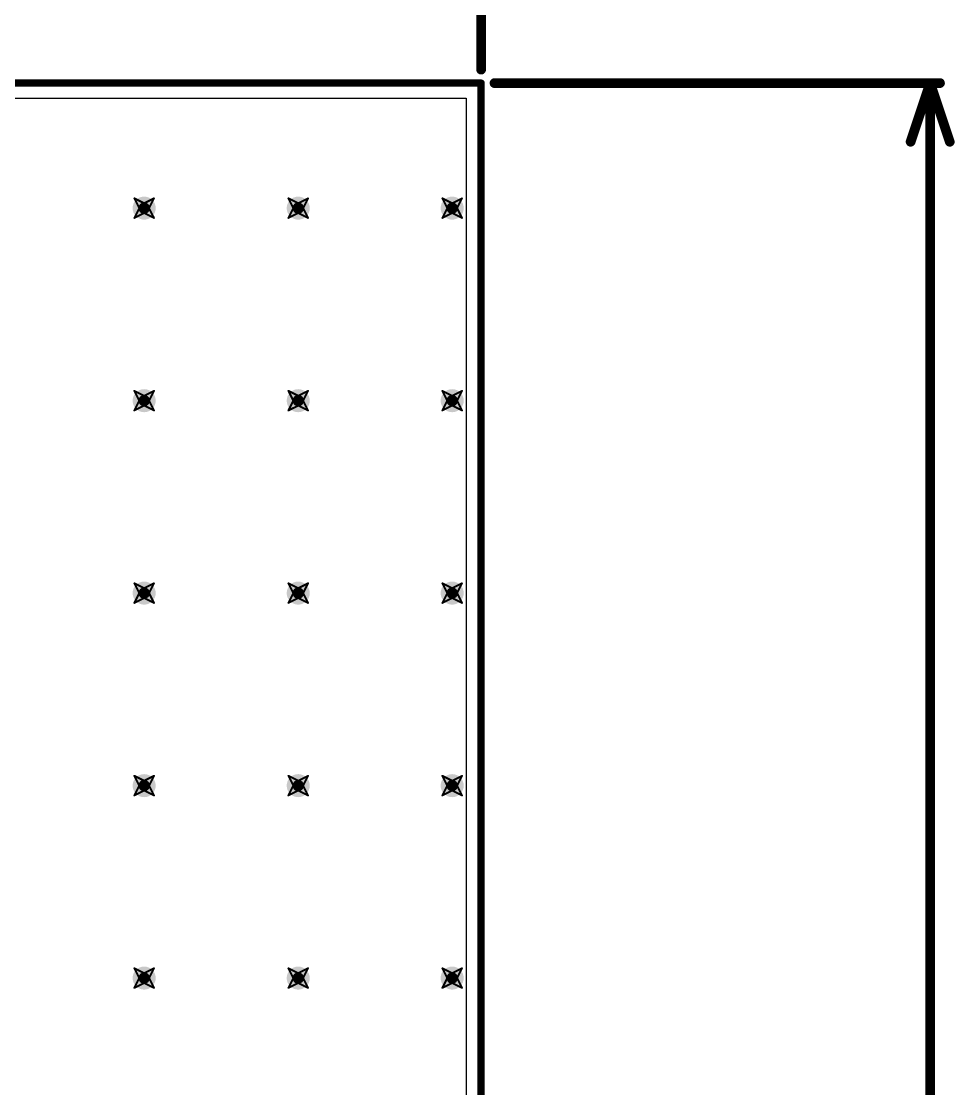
# Model space of a CAD drawing. Header units: inches. Extents: x -0.03 to 9.71, y 0.01 to 4.44.
# Drawn here: x 3.851 to 4.805, y 1.521 to 2.612 of the extents above; entities that cross this region are included whole.
import ezdxf

# ---------------------------------------------------------------- set-up
doc = ezdxf.new("R2010")
doc.units = ezdxf.units.IN
doc.header["$MEASUREMENT"] = 0
for name, color, linetype in [('Board Outline', 216, 'Continuous'), ('Bottom Layer', 5, 'Continuous'), ('Dimension', 6, 'Continuous'), ('Drill Drawing', 1, 'Continuous'), ('Layer 1', 16, 'Continuous'), ('Layer 2', 76, 'Continuous'), ('Top Layer', 1, 'Continuous'), ('Via Holes', 16, 'Continuous')]:
    doc.layers.add(name, color=color, linetype=linetype)

msp = doc.modelspace()

# ---------------------------------------------------------------- hatches: boundary and pattern name
at = {"layer": 'Bottom Layer'}
h = msp.add_hatch(color=5, dxfattribs=at)
edge = h.paths.add_edge_path()
edge.add_arc((3.9764, 2.4213), 0.0118, 0, 360)
h = msp.add_hatch(color=5, dxfattribs=at)
edge = h.paths.add_edge_path()
edge.add_arc((4.1339, 2.4213), 0.0118, 0, 360)
h = msp.add_hatch(color=5, dxfattribs=at)
edge = h.paths.add_edge_path()
edge.add_arc((4.2913, 2.4213), 0.0118, 0, 360)
h = msp.add_hatch(color=5, dxfattribs=at)
edge = h.paths.add_edge_path()
edge.add_arc((3.9764, 2.2244), 0.0118, 0, 360)
h = msp.add_hatch(color=5, dxfattribs=at)
edge = h.paths.add_edge_path()
edge.add_arc((4.1339, 2.2244), 0.0118, 0, 360)
h = msp.add_hatch(color=5, dxfattribs=at)
edge = h.paths.add_edge_path()
edge.add_arc((4.2913, 2.2244), 0.0118, 0, 360)
h = msp.add_hatch(color=5, dxfattribs=at)
edge = h.paths.add_edge_path()
edge.add_arc((3.9764, 2.0276), 0.0118, 0, 360)
h = msp.add_hatch(color=5, dxfattribs=at)
edge = h.paths.add_edge_path()
edge.add_arc((4.1339, 2.0276), 0.0118, 0, 360)
h = msp.add_hatch(color=5, dxfattribs=at)
edge = h.paths.add_edge_path()
edge.add_arc((4.2913, 2.0276), 0.0118, 0, 360)
h = msp.add_hatch(color=5, dxfattribs=at)
edge = h.paths.add_edge_path()
edge.add_arc((3.9764, 1.8307), 0.0118, 0, 360)
h = msp.add_hatch(color=5, dxfattribs=at)
edge = h.paths.add_edge_path()
edge.add_arc((4.1339, 1.8307), 0.0118, 0, 360)
h = msp.add_hatch(color=5, dxfattribs=at)
edge = h.paths.add_edge_path()
edge.add_arc((4.2913, 1.8307), 0.0118, 0, 360)
h = msp.add_hatch(color=5, dxfattribs=at)
edge = h.paths.add_edge_path()
edge.add_arc((3.9764, 1.6339), 0.0118, 0, 360)
h = msp.add_hatch(color=5, dxfattribs=at)
edge = h.paths.add_edge_path()
edge.add_arc((4.1339, 1.6339), 0.0118, 0, 360)
h = msp.add_hatch(color=5, dxfattribs=at)
edge = h.paths.add_edge_path()
edge.add_arc((4.2913, 1.6339), 0.0118, 0, 360)
at = {"layer": 'Layer 1'}
h = msp.add_hatch(color=16, dxfattribs=at)
edge = h.paths.add_edge_path()
edge.add_arc((3.9764, 2.4213), 0.0118, 0, 360)
h = msp.add_hatch(color=16, dxfattribs=at)
edge = h.paths.add_edge_path()
edge.add_arc((4.1339, 2.4213), 0.0118, 0, 360)
h = msp.add_hatch(color=16, dxfattribs=at)
edge = h.paths.add_edge_path()
edge.add_arc((4.2913, 2.4213), 0.0118, 0, 360)
h = msp.add_hatch(color=16, dxfattribs=at)
edge = h.paths.add_edge_path()
edge.add_arc((3.9764, 2.2244), 0.0118, 0, 360)
h = msp.add_hatch(color=16, dxfattribs=at)
edge = h.paths.add_edge_path()
edge.add_arc((4.1339, 2.2244), 0.0118, 0, 360)
h = msp.add_hatch(color=16, dxfattribs=at)
edge = h.paths.add_edge_path()
edge.add_arc((4.2913, 2.2244), 0.0118, 0, 360)
h = msp.add_hatch(color=16, dxfattribs=at)
edge = h.paths.add_edge_path()
edge.add_arc((3.9764, 2.0276), 0.0118, 0, 360)
h = msp.add_hatch(color=16, dxfattribs=at)
edge = h.paths.add_edge_path()
edge.add_arc((4.1339, 2.0276), 0.0118, 0, 360)
h = msp.add_hatch(color=16, dxfattribs=at)
edge = h.paths.add_edge_path()
edge.add_arc((4.2913, 2.0276), 0.0118, 0, 360)
h = msp.add_hatch(color=16, dxfattribs=at)
edge = h.paths.add_edge_path()
edge.add_arc((3.9764, 1.8307), 0.0118, 0, 360)
h = msp.add_hatch(color=16, dxfattribs=at)
edge = h.paths.add_edge_path()
edge.add_arc((4.1339, 1.8307), 0.0118, 0, 360)
h = msp.add_hatch(color=16, dxfattribs=at)
edge = h.paths.add_edge_path()
edge.add_arc((4.2913, 1.8307), 0.0118, 0, 360)
h = msp.add_hatch(color=16, dxfattribs=at)
edge = h.paths.add_edge_path()
edge.add_arc((3.9764, 1.6339), 0.0118, 0, 360)
h = msp.add_hatch(color=16, dxfattribs=at)
edge = h.paths.add_edge_path()
edge.add_arc((4.1339, 1.6339), 0.0118, 0, 360)
h = msp.add_hatch(color=16, dxfattribs=at)
edge = h.paths.add_edge_path()
edge.add_arc((4.2913, 1.6339), 0.0118, 0, 360)
at = {"layer": 'Layer 2'}
h = msp.add_hatch(color=76, dxfattribs=at)
edge = h.paths.add_edge_path()
edge.add_arc((3.9764, 2.4213), 0.0118, 0, 360)
h = msp.add_hatch(color=76, dxfattribs=at)
edge = h.paths.add_edge_path()
edge.add_arc((4.1339, 2.4213), 0.0118, 0, 360)
h = msp.add_hatch(color=76, dxfattribs=at)
edge = h.paths.add_edge_path()
edge.add_arc((4.2913, 2.4213), 0.0118, 0, 360)
h = msp.add_hatch(color=76, dxfattribs=at)
edge = h.paths.add_edge_path()
edge.add_arc((3.9764, 2.2244), 0.0118, 0, 360)
h = msp.add_hatch(color=76, dxfattribs=at)
edge = h.paths.add_edge_path()
edge.add_arc((4.1339, 2.2244), 0.0118, 0, 360)
h = msp.add_hatch(color=76, dxfattribs=at)
edge = h.paths.add_edge_path()
edge.add_arc((4.2913, 2.2244), 0.0118, 0, 360)
h = msp.add_hatch(color=76, dxfattribs=at)
edge = h.paths.add_edge_path()
edge.add_arc((3.9764, 2.0276), 0.0118, 0, 360)
h = msp.add_hatch(color=76, dxfattribs=at)
edge = h.paths.add_edge_path()
edge.add_arc((4.1339, 2.0276), 0.0118, 0, 360)
h = msp.add_hatch(color=76, dxfattribs=at)
edge = h.paths.add_edge_path()
edge.add_arc((4.2913, 2.0276), 0.0118, 0, 360)
h = msp.add_hatch(color=76, dxfattribs=at)
edge = h.paths.add_edge_path()
edge.add_arc((3.9764, 1.8307), 0.0118, 0, 360)
h = msp.add_hatch(color=76, dxfattribs=at)
edge = h.paths.add_edge_path()
edge.add_arc((4.1339, 1.8307), 0.0118, 0, 360)
h = msp.add_hatch(color=76, dxfattribs=at)
edge = h.paths.add_edge_path()
edge.add_arc((4.2913, 1.8307), 0.0118, 0, 360)
h = msp.add_hatch(color=76, dxfattribs=at)
edge = h.paths.add_edge_path()
edge.add_arc((3.9764, 1.6339), 0.0118, 0, 360)
h = msp.add_hatch(color=76, dxfattribs=at)
edge = h.paths.add_edge_path()
edge.add_arc((4.1339, 1.6339), 0.0118, 0, 360)
h = msp.add_hatch(color=76, dxfattribs=at)
edge = h.paths.add_edge_path()
edge.add_arc((4.2913, 1.6339), 0.0118, 0, 360)
at = {"layer": 'Top Layer'}
h = msp.add_hatch(color=1, dxfattribs=at)
edge = h.paths.add_edge_path()
edge.add_arc((3.9764, 2.4213), 0.0118, 0, 360)
h = msp.add_hatch(color=1, dxfattribs=at)
edge = h.paths.add_edge_path()
edge.add_arc((4.1339, 2.4213), 0.0118, 0, 360)
h = msp.add_hatch(color=1, dxfattribs=at)
edge = h.paths.add_edge_path()
edge.add_arc((4.2913, 2.4213), 0.0118, 0, 360)
h = msp.add_hatch(color=1, dxfattribs=at)
edge = h.paths.add_edge_path()
edge.add_arc((3.9764, 2.2244), 0.0118, 0, 360)
h = msp.add_hatch(color=1, dxfattribs=at)
edge = h.paths.add_edge_path()
edge.add_arc((4.1339, 2.2244), 0.0118, 0, 360)
h = msp.add_hatch(color=1, dxfattribs=at)
edge = h.paths.add_edge_path()
edge.add_arc((4.2913, 2.2244), 0.0118, 0, 360)
h = msp.add_hatch(color=1, dxfattribs=at)
edge = h.paths.add_edge_path()
edge.add_arc((3.9764, 2.0276), 0.0118, 0, 360)
h = msp.add_hatch(color=1, dxfattribs=at)
edge = h.paths.add_edge_path()
edge.add_arc((4.1339, 2.0276), 0.0118, 0, 360)
h = msp.add_hatch(color=1, dxfattribs=at)
edge = h.paths.add_edge_path()
edge.add_arc((4.2913, 2.0276), 0.0118, 0, 360)
h = msp.add_hatch(color=1, dxfattribs=at)
edge = h.paths.add_edge_path()
edge.add_arc((3.9764, 1.8307), 0.0118, 0, 360)
h = msp.add_hatch(color=1, dxfattribs=at)
edge = h.paths.add_edge_path()
edge.add_arc((4.1339, 1.8307), 0.0118, 0, 360)
h = msp.add_hatch(color=1, dxfattribs=at)
edge = h.paths.add_edge_path()
edge.add_arc((4.2913, 1.8307), 0.0118, 0, 360)
h = msp.add_hatch(color=1, dxfattribs=at)
edge = h.paths.add_edge_path()
edge.add_arc((3.9764, 1.6339), 0.0118, 0, 360)
h = msp.add_hatch(color=1, dxfattribs=at)
edge = h.paths.add_edge_path()
edge.add_arc((4.1339, 1.6339), 0.0118, 0, 360)
h = msp.add_hatch(color=1, dxfattribs=at)
edge = h.paths.add_edge_path()
edge.add_arc((4.2913, 1.6339), 0.0118, 0, 360)
at = {"layer": 'Via Holes'}
h = msp.add_hatch(color=7, dxfattribs=at)
edge = h.paths.add_edge_path()
edge.add_arc((3.9764, 2.4213), 0.00591, 0, 360)
h = msp.add_hatch(color=7, dxfattribs=at)
edge = h.paths.add_edge_path()
edge.add_arc((4.1339, 2.4213), 0.00591, 0, 360)
h = msp.add_hatch(color=7, dxfattribs=at)
edge = h.paths.add_edge_path()
edge.add_arc((4.2913, 2.4213), 0.00591, 0, 360)
h = msp.add_hatch(color=7, dxfattribs=at)
edge = h.paths.add_edge_path()
edge.add_arc((3.9764, 2.2244), 0.00591, 0, 360)
h = msp.add_hatch(color=7, dxfattribs=at)
edge = h.paths.add_edge_path()
edge.add_arc((4.1339, 2.2244), 0.00591, 0, 360)
h = msp.add_hatch(color=7, dxfattribs=at)
edge = h.paths.add_edge_path()
edge.add_arc((4.2913, 2.2244), 0.00591, 0, 360)
h = msp.add_hatch(color=7, dxfattribs=at)
edge = h.paths.add_edge_path()
edge.add_arc((3.9764, 2.0276), 0.00591, 0, 360)
h = msp.add_hatch(color=7, dxfattribs=at)
edge = h.paths.add_edge_path()
edge.add_arc((4.1339, 2.0276), 0.00591, 0, 360)
h = msp.add_hatch(color=7, dxfattribs=at)
edge = h.paths.add_edge_path()
edge.add_arc((4.2913, 2.0276), 0.00591, 0, 360)
h = msp.add_hatch(color=7, dxfattribs=at)
edge = h.paths.add_edge_path()
edge.add_arc((3.9764, 1.8307), 0.00591, 0, 360)
h = msp.add_hatch(color=7, dxfattribs=at)
edge = h.paths.add_edge_path()
edge.add_arc((4.1339, 1.8307), 0.00591, 0, 360)
h = msp.add_hatch(color=7, dxfattribs=at)
edge = h.paths.add_edge_path()
edge.add_arc((4.2913, 1.8307), 0.00591, 0, 360)
h = msp.add_hatch(color=7, dxfattribs=at)
edge = h.paths.add_edge_path()
edge.add_arc((3.9764, 1.6339), 0.00591, 0, 360)
h = msp.add_hatch(color=7, dxfattribs=at)
edge = h.paths.add_edge_path()
edge.add_arc((4.1339, 1.6339), 0.00591, 0, 360)
h = msp.add_hatch(color=7, dxfattribs=at)
edge = h.paths.add_edge_path()
edge.add_arc((4.2913, 1.6339), 0.00591, 0, 360)

# ---------------------------------------------------------------- linework, layer by layer
at = {"layer": 'Board Outline'}
for points in [[(0.0098, 2.5492, 0.0075, 0.0075, 0), (4.3209, 2.5492, 0.0075, 0.0075, 0)], [(4.3209, 0.0098, 0.0075, 0.0075, 0), (4.3209, 2.5492, 0.0075, 0.0075, 0)]]:
    msp.add_lwpolyline(points, format="xyseb", dxfattribs=at)
msp.add_lwpolyline([(4.319, 2.5492, 0.00375, 0.00375, 1), (4.3227, 2.5492, 0.00375, 0.00375, 1)], format="xyseb", close=True, dxfattribs=at)
msp.add_lwpolyline([(4.319, 2.5492, 0.00375, 0.00375, 1), (4.3227, 2.5492, 0.00375, 0.00375, 1)], format="xyseb", close=True, dxfattribs=at)
at = {"layer": 'Bottom Layer'}
for p, q in [((2.7475, 2.5339), (4.3056, 2.5339)), ((4.3056, 2.5339), (4.3056, 1.0236))]:
    msp.add_line(p, q, dxfattribs=at)
at = {"layer": 'Dimension'}
for points in [[(4.3209, 2.563, 0.01, 0.01, 0), (4.3209, 3.16, 0.01, 0.01, 0)], [(4.3346, 2.5492, 0.01, 0.01, 0), (4.79, 2.5492, 0.01, 0.01, 0)], [(4.76, 2.4892, 0.01, 0.01, 0), (4.78, 2.5492, 0.01, 0.01, 0)], [(4.78, 2.5492, 0.01, 0.01, 0), (4.8, 2.4892, 0.01, 0.01, 0)], [(4.78, 1.4447, 0.01, 0.01, 0), (4.78, 2.5492, 0.01, 0.01, 0)]]:
    msp.add_lwpolyline(points, format="xyseb", dxfattribs=at)
for points in [[(4.3184, 2.563, 0.005, 0.005, 1), (4.3234, 2.563, 0.005, 0.005, 1)], [(4.3321, 2.5492, 0.005, 0.005, 1), (4.3371, 2.5492, 0.005, 0.005, 1)], [(4.7775, 2.5492, 0.005, 0.005, 1), (4.7825, 2.5492, 0.005, 0.005, 1)], [(4.7775, 2.5492, 0.005, 0.005, 1), (4.7825, 2.5492, 0.005, 0.005, 1)], [(4.7775, 2.5492, 0.005, 0.005, 1), (4.7825, 2.5492, 0.005, 0.005, 1)], [(4.7875, 2.5492, 0.005, 0.005, 1), (4.7925, 2.5492, 0.005, 0.005, 1)], [(4.7575, 2.4892, 0.005, 0.005, 1), (4.7625, 2.4892, 0.005, 0.005, 1)], [(4.7975, 2.4892, 0.005, 0.005, 1), (4.8025, 2.4892, 0.005, 0.005, 1)]]:
    msp.add_lwpolyline(points, format="xyseb", close=True, dxfattribs=at)
at = {"layer": 'Drill Drawing'}
for points in [[(3.9664, 2.4313, 0.002, 0.002, 0), (3.9764, 2.4263, 0.002, 0.002, 0)], [(3.9664, 2.4313, 0.002, 0.002, 0), (3.9714, 2.4213, 0.002, 0.002, 0)], [(3.9764, 2.4263, 0.002, 0.002, 0), (3.9864, 2.4313, 0.002, 0.002, 0)], [(3.9814, 2.4213, 0.002, 0.002, 0), (3.9864, 2.4313, 0.002, 0.002, 0)], [(4.1239, 2.4313, 0.002, 0.002, 0), (4.1339, 2.4263, 0.002, 0.002, 0)], [(4.1239, 2.4313, 0.002, 0.002, 0), (4.1289, 2.4213, 0.002, 0.002, 0)], [(4.1339, 2.4263, 0.002, 0.002, 0), (4.1439, 2.4313, 0.002, 0.002, 0)], [(4.1389, 2.4213, 0.002, 0.002, 0), (4.1439, 2.4313, 0.002, 0.002, 0)], [(4.2813, 2.4313, 0.002, 0.002, 0), (4.2913, 2.4263, 0.002, 0.002, 0)], [(4.2813, 2.4313, 0.002, 0.002, 0), (4.2863, 2.4213, 0.002, 0.002, 0)], [(4.2913, 2.4263, 0.002, 0.002, 0), (4.3013, 2.4313, 0.002, 0.002, 0)], [(4.2963, 2.4213, 0.002, 0.002, 0), (4.3013, 2.4313, 0.002, 0.002, 0)], [(3.9664, 2.4113, 0.002, 0.002, 0), (3.9714, 2.4213, 0.002, 0.002, 0)], [(3.9664, 2.4113, 0.002, 0.002, 0), (3.9764, 2.4163, 0.002, 0.002, 0)], [(3.9764, 2.4163, 0.002, 0.002, 0), (3.9864, 2.4113, 0.002, 0.002, 0)], [(3.9814, 2.4213, 0.002, 0.002, 0), (3.9864, 2.4113, 0.002, 0.002, 0)], [(4.1239, 2.4113, 0.002, 0.002, 0), (4.1289, 2.4213, 0.002, 0.002, 0)], [(4.1239, 2.4113, 0.002, 0.002, 0), (4.1339, 2.4163, 0.002, 0.002, 0)], [(4.1339, 2.4163, 0.002, 0.002, 0), (4.1439, 2.4113, 0.002, 0.002, 0)], [(4.1389, 2.4213, 0.002, 0.002, 0), (4.1439, 2.4113, 0.002, 0.002, 0)], [(4.2813, 2.4113, 0.002, 0.002, 0), (4.2863, 2.4213, 0.002, 0.002, 0)], [(4.2813, 2.4113, 0.002, 0.002, 0), (4.2913, 2.4163, 0.002, 0.002, 0)], [(4.2913, 2.4163, 0.002, 0.002, 0), (4.3013, 2.4113, 0.002, 0.002, 0)], [(4.2963, 2.4213, 0.002, 0.002, 0), (4.3013, 2.4113, 0.002, 0.002, 0)], [(3.9664, 2.2344, 0.002, 0.002, 0), (3.9764, 2.2294, 0.002, 0.002, 0)], [(3.9664, 2.2344, 0.002, 0.002, 0), (3.9714, 2.2244, 0.002, 0.002, 0)], [(3.9764, 2.2294, 0.002, 0.002, 0), (3.9864, 2.2344, 0.002, 0.002, 0)], [(3.9814, 2.2244, 0.002, 0.002, 0), (3.9864, 2.2344, 0.002, 0.002, 0)], [(4.1239, 2.2344, 0.002, 0.002, 0), (4.1339, 2.2294, 0.002, 0.002, 0)], [(4.1239, 2.2344, 0.002, 0.002, 0), (4.1289, 2.2244, 0.002, 0.002, 0)], [(4.1339, 2.2294, 0.002, 0.002, 0), (4.1439, 2.2344, 0.002, 0.002, 0)], [(4.1389, 2.2244, 0.002, 0.002, 0), (4.1439, 2.2344, 0.002, 0.002, 0)], [(4.2813, 2.2344, 0.002, 0.002, 0), (4.2913, 2.2294, 0.002, 0.002, 0)], [(4.2813, 2.2344, 0.002, 0.002, 0), (4.2863, 2.2244, 0.002, 0.002, 0)], [(4.2913, 2.2294, 0.002, 0.002, 0), (4.3013, 2.2344, 0.002, 0.002, 0)], [(4.2963, 2.2244, 0.002, 0.002, 0), (4.3013, 2.2344, 0.002, 0.002, 0)], [(3.9664, 2.2144, 0.002, 0.002, 0), (3.9714, 2.2244, 0.002, 0.002, 0)], [(3.9664, 2.2144, 0.002, 0.002, 0), (3.9764, 2.2194, 0.002, 0.002, 0)], [(3.9764, 2.2194, 0.002, 0.002, 0), (3.9864, 2.2144, 0.002, 0.002, 0)], [(3.9814, 2.2244, 0.002, 0.002, 0), (3.9864, 2.2144, 0.002, 0.002, 0)], [(4.1239, 2.2144, 0.002, 0.002, 0), (4.1289, 2.2244, 0.002, 0.002, 0)], [(4.1239, 2.2144, 0.002, 0.002, 0), (4.1339, 2.2194, 0.002, 0.002, 0)], [(4.1339, 2.2194, 0.002, 0.002, 0), (4.1439, 2.2144, 0.002, 0.002, 0)], [(4.1389, 2.2244, 0.002, 0.002, 0), (4.1439, 2.2144, 0.002, 0.002, 0)], [(4.2813, 2.2144, 0.002, 0.002, 0), (4.2863, 2.2244, 0.002, 0.002, 0)], [(4.2813, 2.2144, 0.002, 0.002, 0), (4.2913, 2.2194, 0.002, 0.002, 0)], [(4.2913, 2.2194, 0.002, 0.002, 0), (4.3013, 2.2144, 0.002, 0.002, 0)], [(4.2963, 2.2244, 0.002, 0.002, 0), (4.3013, 2.2144, 0.002, 0.002, 0)], [(3.9664, 2.0376, 0.002, 0.002, 0), (3.9764, 2.0326, 0.002, 0.002, 0)], [(3.9664, 2.0376, 0.002, 0.002, 0), (3.9714, 2.0276, 0.002, 0.002, 0)], [(3.9764, 2.0326, 0.002, 0.002, 0), (3.9864, 2.0376, 0.002, 0.002, 0)], [(3.9814, 2.0276, 0.002, 0.002, 0), (3.9864, 2.0376, 0.002, 0.002, 0)], [(4.1239, 2.0376, 0.002, 0.002, 0), (4.1339, 2.0326, 0.002, 0.002, 0)], [(4.1239, 2.0376, 0.002, 0.002, 0), (4.1289, 2.0276, 0.002, 0.002, 0)], [(4.1339, 2.0326, 0.002, 0.002, 0), (4.1439, 2.0376, 0.002, 0.002, 0)], [(4.1389, 2.0276, 0.002, 0.002, 0), (4.1439, 2.0376, 0.002, 0.002, 0)], [(4.2813, 2.0376, 0.002, 0.002, 0), (4.2913, 2.0326, 0.002, 0.002, 0)], [(4.2813, 2.0376, 0.002, 0.002, 0), (4.2863, 2.0276, 0.002, 0.002, 0)], [(4.2913, 2.0326, 0.002, 0.002, 0), (4.3013, 2.0376, 0.002, 0.002, 0)], [(4.2963, 2.0276, 0.002, 0.002, 0), (4.3013, 2.0376, 0.002, 0.002, 0)], [(3.9664, 2.0176, 0.002, 0.002, 0), (3.9714, 2.0276, 0.002, 0.002, 0)], [(3.9664, 2.0176, 0.002, 0.002, 0), (3.9764, 2.0226, 0.002, 0.002, 0)], [(3.9764, 2.0226, 0.002, 0.002, 0), (3.9864, 2.0176, 0.002, 0.002, 0)], [(3.9814, 2.0276, 0.002, 0.002, 0), (3.9864, 2.0176, 0.002, 0.002, 0)], [(4.1239, 2.0176, 0.002, 0.002, 0), (4.1289, 2.0276, 0.002, 0.002, 0)], [(4.1239, 2.0176, 0.002, 0.002, 0), (4.1339, 2.0226, 0.002, 0.002, 0)], [(4.1339, 2.0226, 0.002, 0.002, 0), (4.1439, 2.0176, 0.002, 0.002, 0)], [(4.1389, 2.0276, 0.002, 0.002, 0), (4.1439, 2.0176, 0.002, 0.002, 0)], [(4.2813, 2.0176, 0.002, 0.002, 0), (4.2863, 2.0276, 0.002, 0.002, 0)], [(4.2813, 2.0176, 0.002, 0.002, 0), (4.2913, 2.0226, 0.002, 0.002, 0)], [(4.2913, 2.0226, 0.002, 0.002, 0), (4.3013, 2.0176, 0.002, 0.002, 0)], [(4.2963, 2.0276, 0.002, 0.002, 0), (4.3013, 2.0176, 0.002, 0.002, 0)], [(3.9664, 1.8407, 0.002, 0.002, 0), (3.9764, 1.8357, 0.002, 0.002, 0)], [(3.9664, 1.8407, 0.002, 0.002, 0), (3.9714, 1.8307, 0.002, 0.002, 0)], [(3.9764, 1.8357, 0.002, 0.002, 0), (3.9864, 1.8407, 0.002, 0.002, 0)], [(3.9814, 1.8307, 0.002, 0.002, 0), (3.9864, 1.8407, 0.002, 0.002, 0)], [(4.1239, 1.8407, 0.002, 0.002, 0), (4.1339, 1.8357, 0.002, 0.002, 0)], [(4.1239, 1.8407, 0.002, 0.002, 0), (4.1289, 1.8307, 0.002, 0.002, 0)], [(4.1339, 1.8357, 0.002, 0.002, 0), (4.1439, 1.8407, 0.002, 0.002, 0)], [(4.1389, 1.8307, 0.002, 0.002, 0), (4.1439, 1.8407, 0.002, 0.002, 0)], [(4.2813, 1.8407, 0.002, 0.002, 0), (4.2913, 1.8357, 0.002, 0.002, 0)], [(4.2813, 1.8407, 0.002, 0.002, 0), (4.2863, 1.8307, 0.002, 0.002, 0)], [(4.2913, 1.8357, 0.002, 0.002, 0), (4.3013, 1.8407, 0.002, 0.002, 0)], [(4.2963, 1.8307, 0.002, 0.002, 0), (4.3013, 1.8407, 0.002, 0.002, 0)], [(3.9664, 1.8207, 0.002, 0.002, 0), (3.9714, 1.8307, 0.002, 0.002, 0)], [(3.9664, 1.8207, 0.002, 0.002, 0), (3.9764, 1.8257, 0.002, 0.002, 0)], [(3.9764, 1.8257, 0.002, 0.002, 0), (3.9864, 1.8207, 0.002, 0.002, 0)], [(3.9814, 1.8307, 0.002, 0.002, 0), (3.9864, 1.8207, 0.002, 0.002, 0)], [(4.1239, 1.8207, 0.002, 0.002, 0), (4.1289, 1.8307, 0.002, 0.002, 0)], [(4.1239, 1.8207, 0.002, 0.002, 0), (4.1339, 1.8257, 0.002, 0.002, 0)], [(4.1339, 1.8257, 0.002, 0.002, 0), (4.1439, 1.8207, 0.002, 0.002, 0)], [(4.1389, 1.8307, 0.002, 0.002, 0), (4.1439, 1.8207, 0.002, 0.002, 0)], [(4.2813, 1.8207, 0.002, 0.002, 0), (4.2863, 1.8307, 0.002, 0.002, 0)], [(4.2813, 1.8207, 0.002, 0.002, 0), (4.2913, 1.8257, 0.002, 0.002, 0)], [(4.2913, 1.8257, 0.002, 0.002, 0), (4.3013, 1.8207, 0.002, 0.002, 0)], [(4.2963, 1.8307, 0.002, 0.002, 0), (4.3013, 1.8207, 0.002, 0.002, 0)], [(3.9664, 1.6439, 0.002, 0.002, 0), (3.9764, 1.6389, 0.002, 0.002, 0)], [(3.9664, 1.6439, 0.002, 0.002, 0), (3.9714, 1.6339, 0.002, 0.002, 0)], [(3.9764, 1.6389, 0.002, 0.002, 0), (3.9864, 1.6439, 0.002, 0.002, 0)], [(3.9814, 1.6339, 0.002, 0.002, 0), (3.9864, 1.6439, 0.002, 0.002, 0)], [(4.1239, 1.6439, 0.002, 0.002, 0), (4.1339, 1.6389, 0.002, 0.002, 0)], [(4.1239, 1.6439, 0.002, 0.002, 0), (4.1289, 1.6339, 0.002, 0.002, 0)], [(4.1339, 1.6389, 0.002, 0.002, 0), (4.1439, 1.6439, 0.002, 0.002, 0)], [(4.1389, 1.6339, 0.002, 0.002, 0), (4.1439, 1.6439, 0.002, 0.002, 0)], [(4.2813, 1.6439, 0.002, 0.002, 0), (4.2913, 1.6389, 0.002, 0.002, 0)], [(4.2813, 1.6439, 0.002, 0.002, 0), (4.2863, 1.6339, 0.002, 0.002, 0)], [(4.2913, 1.6389, 0.002, 0.002, 0), (4.3013, 1.6439, 0.002, 0.002, 0)], [(4.2963, 1.6339, 0.002, 0.002, 0), (4.3013, 1.6439, 0.002, 0.002, 0)], [(3.9664, 1.6239, 0.002, 0.002, 0), (3.9714, 1.6339, 0.002, 0.002, 0)], [(3.9664, 1.6239, 0.002, 0.002, 0), (3.9764, 1.6289, 0.002, 0.002, 0)], [(3.9764, 1.6289, 0.002, 0.002, 0), (3.9864, 1.6239, 0.002, 0.002, 0)], [(3.9814, 1.6339, 0.002, 0.002, 0), (3.9864, 1.6239, 0.002, 0.002, 0)], [(4.1239, 1.6239, 0.002, 0.002, 0), (4.1289, 1.6339, 0.002, 0.002, 0)], [(4.1239, 1.6239, 0.002, 0.002, 0), (4.1339, 1.6289, 0.002, 0.002, 0)], [(4.1339, 1.6289, 0.002, 0.002, 0), (4.1439, 1.6239, 0.002, 0.002, 0)], [(4.1389, 1.6339, 0.002, 0.002, 0), (4.1439, 1.6239, 0.002, 0.002, 0)], [(4.2813, 1.6239, 0.002, 0.002, 0), (4.2863, 1.6339, 0.002, 0.002, 0)], [(4.2813, 1.6239, 0.002, 0.002, 0), (4.2913, 1.6289, 0.002, 0.002, 0)], [(4.2913, 1.6289, 0.002, 0.002, 0), (4.3013, 1.6239, 0.002, 0.002, 0)], [(4.2963, 1.6339, 0.002, 0.002, 0), (4.3013, 1.6239, 0.002, 0.002, 0)]]:
    msp.add_lwpolyline(points, format="xyseb", dxfattribs=at)
for points in [[(3.9659, 2.4313, 0.001, 0.001, 1), (3.9669, 2.4313, 0.001, 0.001, 1)], [(3.9659, 2.4313, 0.001, 0.001, 1), (3.9669, 2.4313, 0.001, 0.001, 1)], [(3.9759, 2.4263, 0.001, 0.001, 1), (3.9769, 2.4263, 0.001, 0.001, 1)], [(3.9759, 2.4263, 0.001, 0.001, 1), (3.9769, 2.4263, 0.001, 0.001, 1)], [(3.9859, 2.4313, 0.001, 0.001, 1), (3.9869, 2.4313, 0.001, 0.001, 1)], [(3.9859, 2.4313, 0.001, 0.001, 1), (3.9869, 2.4313, 0.001, 0.001, 1)], [(4.1234, 2.4313, 0.001, 0.001, 1), (4.1244, 2.4313, 0.001, 0.001, 1)], [(4.1234, 2.4313, 0.001, 0.001, 1), (4.1244, 2.4313, 0.001, 0.001, 1)], [(4.1334, 2.4263, 0.001, 0.001, 1), (4.1344, 2.4263, 0.001, 0.001, 1)], [(4.1334, 2.4263, 0.001, 0.001, 1), (4.1344, 2.4263, 0.001, 0.001, 1)], [(4.1434, 2.4313, 0.001, 0.001, 1), (4.1444, 2.4313, 0.001, 0.001, 1)], [(4.1434, 2.4313, 0.001, 0.001, 1), (4.1444, 2.4313, 0.001, 0.001, 1)], [(4.2808, 2.4313, 0.001, 0.001, 1), (4.2818, 2.4313, 0.001, 0.001, 1)], [(4.2808, 2.4313, 0.001, 0.001, 1), (4.2818, 2.4313, 0.001, 0.001, 1)], [(4.2908, 2.4263, 0.001, 0.001, 1), (4.2918, 2.4263, 0.001, 0.001, 1)], [(4.2908, 2.4263, 0.001, 0.001, 1), (4.2918, 2.4263, 0.001, 0.001, 1)], [(4.3008, 2.4313, 0.001, 0.001, 1), (4.3018, 2.4313, 0.001, 0.001, 1)], [(4.3008, 2.4313, 0.001, 0.001, 1), (4.3018, 2.4313, 0.001, 0.001, 1)], [(3.9709, 2.4213, 0.001, 0.001, 1), (3.9719, 2.4213, 0.001, 0.001, 1)], [(3.9709, 2.4213, 0.001, 0.001, 1), (3.9719, 2.4213, 0.001, 0.001, 1)], [(3.9759, 2.4163, 0.001, 0.001, 1), (3.9769, 2.4163, 0.001, 0.001, 1)], [(3.9759, 2.4163, 0.001, 0.001, 1), (3.9769, 2.4163, 0.001, 0.001, 1)], [(3.9809, 2.4213, 0.001, 0.001, 1), (3.9819, 2.4213, 0.001, 0.001, 1)], [(3.9809, 2.4213, 0.001, 0.001, 1), (3.9819, 2.4213, 0.001, 0.001, 1)], [(4.1284, 2.4213, 0.001, 0.001, 1), (4.1294, 2.4213, 0.001, 0.001, 1)], [(4.1284, 2.4213, 0.001, 0.001, 1), (4.1294, 2.4213, 0.001, 0.001, 1)], [(4.1334, 2.4163, 0.001, 0.001, 1), (4.1344, 2.4163, 0.001, 0.001, 1)], [(4.1334, 2.4163, 0.001, 0.001, 1), (4.1344, 2.4163, 0.001, 0.001, 1)], [(4.1384, 2.4213, 0.001, 0.001, 1), (4.1394, 2.4213, 0.001, 0.001, 1)], [(4.1384, 2.4213, 0.001, 0.001, 1), (4.1394, 2.4213, 0.001, 0.001, 1)], [(4.2858, 2.4213, 0.001, 0.001, 1), (4.2868, 2.4213, 0.001, 0.001, 1)], [(4.2858, 2.4213, 0.001, 0.001, 1), (4.2868, 2.4213, 0.001, 0.001, 1)], [(4.2908, 2.4163, 0.001, 0.001, 1), (4.2918, 2.4163, 0.001, 0.001, 1)], [(4.2908, 2.4163, 0.001, 0.001, 1), (4.2918, 2.4163, 0.001, 0.001, 1)], [(4.2958, 2.4213, 0.001, 0.001, 1), (4.2968, 2.4213, 0.001, 0.001, 1)], [(4.2958, 2.4213, 0.001, 0.001, 1), (4.2968, 2.4213, 0.001, 0.001, 1)], [(3.9659, 2.4113, 0.001, 0.001, 1), (3.9669, 2.4113, 0.001, 0.001, 1)], [(3.9659, 2.4113, 0.001, 0.001, 1), (3.9669, 2.4113, 0.001, 0.001, 1)], [(3.9859, 2.4113, 0.001, 0.001, 1), (3.9869, 2.4113, 0.001, 0.001, 1)], [(3.9859, 2.4113, 0.001, 0.001, 1), (3.9869, 2.4113, 0.001, 0.001, 1)], [(4.1234, 2.4113, 0.001, 0.001, 1), (4.1244, 2.4113, 0.001, 0.001, 1)], [(4.1234, 2.4113, 0.001, 0.001, 1), (4.1244, 2.4113, 0.001, 0.001, 1)], [(4.1434, 2.4113, 0.001, 0.001, 1), (4.1444, 2.4113, 0.001, 0.001, 1)], [(4.1434, 2.4113, 0.001, 0.001, 1), (4.1444, 2.4113, 0.001, 0.001, 1)], [(4.2808, 2.4113, 0.001, 0.001, 1), (4.2818, 2.4113, 0.001, 0.001, 1)], [(4.2808, 2.4113, 0.001, 0.001, 1), (4.2818, 2.4113, 0.001, 0.001, 1)], [(4.3008, 2.4113, 0.001, 0.001, 1), (4.3018, 2.4113, 0.001, 0.001, 1)], [(4.3008, 2.4113, 0.001, 0.001, 1), (4.3018, 2.4113, 0.001, 0.001, 1)], [(3.9659, 2.2344, 0.001, 0.001, 1), (3.9669, 2.2344, 0.001, 0.001, 1)], [(3.9659, 2.2344, 0.001, 0.001, 1), (3.9669, 2.2344, 0.001, 0.001, 1)], [(3.9759, 2.2294, 0.001, 0.001, 1), (3.9769, 2.2294, 0.001, 0.001, 1)], [(3.9759, 2.2294, 0.001, 0.001, 1), (3.9769, 2.2294, 0.001, 0.001, 1)], [(3.9859, 2.2344, 0.001, 0.001, 1), (3.9869, 2.2344, 0.001, 0.001, 1)], [(3.9859, 2.2344, 0.001, 0.001, 1), (3.9869, 2.2344, 0.001, 0.001, 1)], [(4.1234, 2.2344, 0.001, 0.001, 1), (4.1244, 2.2344, 0.001, 0.001, 1)], [(4.1234, 2.2344, 0.001, 0.001, 1), (4.1244, 2.2344, 0.001, 0.001, 1)], [(4.1334, 2.2294, 0.001, 0.001, 1), (4.1344, 2.2294, 0.001, 0.001, 1)], [(4.1334, 2.2294, 0.001, 0.001, 1), (4.1344, 2.2294, 0.001, 0.001, 1)], [(4.1434, 2.2344, 0.001, 0.001, 1), (4.1444, 2.2344, 0.001, 0.001, 1)], [(4.1434, 2.2344, 0.001, 0.001, 1), (4.1444, 2.2344, 0.001, 0.001, 1)], [(4.2808, 2.2344, 0.001, 0.001, 1), (4.2818, 2.2344, 0.001, 0.001, 1)], [(4.2808, 2.2344, 0.001, 0.001, 1), (4.2818, 2.2344, 0.001, 0.001, 1)], [(4.2908, 2.2294, 0.001, 0.001, 1), (4.2918, 2.2294, 0.001, 0.001, 1)], [(4.2908, 2.2294, 0.001, 0.001, 1), (4.2918, 2.2294, 0.001, 0.001, 1)], [(4.3008, 2.2344, 0.001, 0.001, 1), (4.3018, 2.2344, 0.001, 0.001, 1)], [(4.3008, 2.2344, 0.001, 0.001, 1), (4.3018, 2.2344, 0.001, 0.001, 1)], [(3.9709, 2.2244, 0.001, 0.001, 1), (3.9719, 2.2244, 0.001, 0.001, 1)], [(3.9709, 2.2244, 0.001, 0.001, 1), (3.9719, 2.2244, 0.001, 0.001, 1)], [(3.9759, 2.2194, 0.001, 0.001, 1), (3.9769, 2.2194, 0.001, 0.001, 1)], [(3.9759, 2.2194, 0.001, 0.001, 1), (3.9769, 2.2194, 0.001, 0.001, 1)], [(3.9809, 2.2244, 0.001, 0.001, 1), (3.9819, 2.2244, 0.001, 0.001, 1)], [(3.9809, 2.2244, 0.001, 0.001, 1), (3.9819, 2.2244, 0.001, 0.001, 1)], [(4.1284, 2.2244, 0.001, 0.001, 1), (4.1294, 2.2244, 0.001, 0.001, 1)], [(4.1284, 2.2244, 0.001, 0.001, 1), (4.1294, 2.2244, 0.001, 0.001, 1)], [(4.1334, 2.2194, 0.001, 0.001, 1), (4.1344, 2.2194, 0.001, 0.001, 1)], [(4.1334, 2.2194, 0.001, 0.001, 1), (4.1344, 2.2194, 0.001, 0.001, 1)], [(4.1384, 2.2244, 0.001, 0.001, 1), (4.1394, 2.2244, 0.001, 0.001, 1)], [(4.1384, 2.2244, 0.001, 0.001, 1), (4.1394, 2.2244, 0.001, 0.001, 1)], [(4.2858, 2.2244, 0.001, 0.001, 1), (4.2868, 2.2244, 0.001, 0.001, 1)], [(4.2858, 2.2244, 0.001, 0.001, 1), (4.2868, 2.2244, 0.001, 0.001, 1)], [(4.2908, 2.2194, 0.001, 0.001, 1), (4.2918, 2.2194, 0.001, 0.001, 1)], [(4.2908, 2.2194, 0.001, 0.001, 1), (4.2918, 2.2194, 0.001, 0.001, 1)], [(4.2958, 2.2244, 0.001, 0.001, 1), (4.2968, 2.2244, 0.001, 0.001, 1)], [(4.2958, 2.2244, 0.001, 0.001, 1), (4.2968, 2.2244, 0.001, 0.001, 1)], [(3.9659, 2.2144, 0.001, 0.001, 1), (3.9669, 2.2144, 0.001, 0.001, 1)], [(3.9659, 2.2144, 0.001, 0.001, 1), (3.9669, 2.2144, 0.001, 0.001, 1)], [(3.9859, 2.2144, 0.001, 0.001, 1), (3.9869, 2.2144, 0.001, 0.001, 1)], [(3.9859, 2.2144, 0.001, 0.001, 1), (3.9869, 2.2144, 0.001, 0.001, 1)], [(4.1234, 2.2144, 0.001, 0.001, 1), (4.1244, 2.2144, 0.001, 0.001, 1)], [(4.1234, 2.2144, 0.001, 0.001, 1), (4.1244, 2.2144, 0.001, 0.001, 1)], [(4.1434, 2.2144, 0.001, 0.001, 1), (4.1444, 2.2144, 0.001, 0.001, 1)], [(4.1434, 2.2144, 0.001, 0.001, 1), (4.1444, 2.2144, 0.001, 0.001, 1)], [(4.2808, 2.2144, 0.001, 0.001, 1), (4.2818, 2.2144, 0.001, 0.001, 1)], [(4.2808, 2.2144, 0.001, 0.001, 1), (4.2818, 2.2144, 0.001, 0.001, 1)], [(4.3008, 2.2144, 0.001, 0.001, 1), (4.3018, 2.2144, 0.001, 0.001, 1)], [(4.3008, 2.2144, 0.001, 0.001, 1), (4.3018, 2.2144, 0.001, 0.001, 1)], [(3.9659, 2.0376, 0.001, 0.001, 1), (3.9669, 2.0376, 0.001, 0.001, 1)], [(3.9659, 2.0376, 0.001, 0.001, 1), (3.9669, 2.0376, 0.001, 0.001, 1)], [(3.9759, 2.0326, 0.001, 0.001, 1), (3.9769, 2.0326, 0.001, 0.001, 1)], [(3.9759, 2.0326, 0.001, 0.001, 1), (3.9769, 2.0326, 0.001, 0.001, 1)], [(3.9859, 2.0376, 0.001, 0.001, 1), (3.9869, 2.0376, 0.001, 0.001, 1)], [(3.9859, 2.0376, 0.001, 0.001, 1), (3.9869, 2.0376, 0.001, 0.001, 1)], [(4.1234, 2.0376, 0.001, 0.001, 1), (4.1244, 2.0376, 0.001, 0.001, 1)], [(4.1234, 2.0376, 0.001, 0.001, 1), (4.1244, 2.0376, 0.001, 0.001, 1)], [(4.1334, 2.0326, 0.001, 0.001, 1), (4.1344, 2.0326, 0.001, 0.001, 1)], [(4.1334, 2.0326, 0.001, 0.001, 1), (4.1344, 2.0326, 0.001, 0.001, 1)], [(4.1434, 2.0376, 0.001, 0.001, 1), (4.1444, 2.0376, 0.001, 0.001, 1)], [(4.1434, 2.0376, 0.001, 0.001, 1), (4.1444, 2.0376, 0.001, 0.001, 1)], [(4.2808, 2.0376, 0.001, 0.001, 1), (4.2818, 2.0376, 0.001, 0.001, 1)], [(4.2808, 2.0376, 0.001, 0.001, 1), (4.2818, 2.0376, 0.001, 0.001, 1)], [(4.2908, 2.0326, 0.001, 0.001, 1), (4.2918, 2.0326, 0.001, 0.001, 1)], [(4.2908, 2.0326, 0.001, 0.001, 1), (4.2918, 2.0326, 0.001, 0.001, 1)], [(4.3008, 2.0376, 0.001, 0.001, 1), (4.3018, 2.0376, 0.001, 0.001, 1)], [(4.3008, 2.0376, 0.001, 0.001, 1), (4.3018, 2.0376, 0.001, 0.001, 1)], [(3.9709, 2.0276, 0.001, 0.001, 1), (3.9719, 2.0276, 0.001, 0.001, 1)], [(3.9709, 2.0276, 0.001, 0.001, 1), (3.9719, 2.0276, 0.001, 0.001, 1)], [(3.9759, 2.0226, 0.001, 0.001, 1), (3.9769, 2.0226, 0.001, 0.001, 1)], [(3.9759, 2.0226, 0.001, 0.001, 1), (3.9769, 2.0226, 0.001, 0.001, 1)], [(3.9809, 2.0276, 0.001, 0.001, 1), (3.9819, 2.0276, 0.001, 0.001, 1)], [(3.9809, 2.0276, 0.001, 0.001, 1), (3.9819, 2.0276, 0.001, 0.001, 1)], [(4.1284, 2.0276, 0.001, 0.001, 1), (4.1294, 2.0276, 0.001, 0.001, 1)], [(4.1284, 2.0276, 0.001, 0.001, 1), (4.1294, 2.0276, 0.001, 0.001, 1)], [(4.1334, 2.0226, 0.001, 0.001, 1), (4.1344, 2.0226, 0.001, 0.001, 1)], [(4.1334, 2.0226, 0.001, 0.001, 1), (4.1344, 2.0226, 0.001, 0.001, 1)], [(4.1384, 2.0276, 0.001, 0.001, 1), (4.1394, 2.0276, 0.001, 0.001, 1)], [(4.1384, 2.0276, 0.001, 0.001, 1), (4.1394, 2.0276, 0.001, 0.001, 1)], [(4.2858, 2.0276, 0.001, 0.001, 1), (4.2868, 2.0276, 0.001, 0.001, 1)], [(4.2858, 2.0276, 0.001, 0.001, 1), (4.2868, 2.0276, 0.001, 0.001, 1)], [(4.2908, 2.0226, 0.001, 0.001, 1), (4.2918, 2.0226, 0.001, 0.001, 1)], [(4.2908, 2.0226, 0.001, 0.001, 1), (4.2918, 2.0226, 0.001, 0.001, 1)], [(4.2958, 2.0276, 0.001, 0.001, 1), (4.2968, 2.0276, 0.001, 0.001, 1)], [(4.2958, 2.0276, 0.001, 0.001, 1), (4.2968, 2.0276, 0.001, 0.001, 1)], [(3.9659, 2.0176, 0.001, 0.001, 1), (3.9669, 2.0176, 0.001, 0.001, 1)], [(3.9659, 2.0176, 0.001, 0.001, 1), (3.9669, 2.0176, 0.001, 0.001, 1)], [(3.9859, 2.0176, 0.001, 0.001, 1), (3.9869, 2.0176, 0.001, 0.001, 1)], [(3.9859, 2.0176, 0.001, 0.001, 1), (3.9869, 2.0176, 0.001, 0.001, 1)], [(4.1234, 2.0176, 0.001, 0.001, 1), (4.1244, 2.0176, 0.001, 0.001, 1)], [(4.1234, 2.0176, 0.001, 0.001, 1), (4.1244, 2.0176, 0.001, 0.001, 1)], [(4.1434, 2.0176, 0.001, 0.001, 1), (4.1444, 2.0176, 0.001, 0.001, 1)], [(4.1434, 2.0176, 0.001, 0.001, 1), (4.1444, 2.0176, 0.001, 0.001, 1)], [(4.2808, 2.0176, 0.001, 0.001, 1), (4.2818, 2.0176, 0.001, 0.001, 1)], [(4.2808, 2.0176, 0.001, 0.001, 1), (4.2818, 2.0176, 0.001, 0.001, 1)], [(4.3008, 2.0176, 0.001, 0.001, 1), (4.3018, 2.0176, 0.001, 0.001, 1)], [(4.3008, 2.0176, 0.001, 0.001, 1), (4.3018, 2.0176, 0.001, 0.001, 1)], [(3.9659, 1.8407, 0.001, 0.001, 1), (3.9669, 1.8407, 0.001, 0.001, 1)], [(3.9659, 1.8407, 0.001, 0.001, 1), (3.9669, 1.8407, 0.001, 0.001, 1)], [(3.9759, 1.8357, 0.001, 0.001, 1), (3.9769, 1.8357, 0.001, 0.001, 1)], [(3.9759, 1.8357, 0.001, 0.001, 1), (3.9769, 1.8357, 0.001, 0.001, 1)], [(3.9859, 1.8407, 0.001, 0.001, 1), (3.9869, 1.8407, 0.001, 0.001, 1)], [(3.9859, 1.8407, 0.001, 0.001, 1), (3.9869, 1.8407, 0.001, 0.001, 1)], [(4.1234, 1.8407, 0.001, 0.001, 1), (4.1244, 1.8407, 0.001, 0.001, 1)], [(4.1234, 1.8407, 0.001, 0.001, 1), (4.1244, 1.8407, 0.001, 0.001, 1)], [(4.1334, 1.8357, 0.001, 0.001, 1), (4.1344, 1.8357, 0.001, 0.001, 1)], [(4.1334, 1.8357, 0.001, 0.001, 1), (4.1344, 1.8357, 0.001, 0.001, 1)], [(4.1434, 1.8407, 0.001, 0.001, 1), (4.1444, 1.8407, 0.001, 0.001, 1)], [(4.1434, 1.8407, 0.001, 0.001, 1), (4.1444, 1.8407, 0.001, 0.001, 1)], [(4.2808, 1.8407, 0.001, 0.001, 1), (4.2818, 1.8407, 0.001, 0.001, 1)], [(4.2808, 1.8407, 0.001, 0.001, 1), (4.2818, 1.8407, 0.001, 0.001, 1)], [(4.2908, 1.8357, 0.001, 0.001, 1), (4.2918, 1.8357, 0.001, 0.001, 1)], [(4.2908, 1.8357, 0.001, 0.001, 1), (4.2918, 1.8357, 0.001, 0.001, 1)], [(4.3008, 1.8407, 0.001, 0.001, 1), (4.3018, 1.8407, 0.001, 0.001, 1)], [(4.3008, 1.8407, 0.001, 0.001, 1), (4.3018, 1.8407, 0.001, 0.001, 1)], [(3.9709, 1.8307, 0.001, 0.001, 1), (3.9719, 1.8307, 0.001, 0.001, 1)], [(3.9709, 1.8307, 0.001, 0.001, 1), (3.9719, 1.8307, 0.001, 0.001, 1)], [(3.9759, 1.8257, 0.001, 0.001, 1), (3.9769, 1.8257, 0.001, 0.001, 1)], [(3.9759, 1.8257, 0.001, 0.001, 1), (3.9769, 1.8257, 0.001, 0.001, 1)], [(3.9809, 1.8307, 0.001, 0.001, 1), (3.9819, 1.8307, 0.001, 0.001, 1)], [(3.9809, 1.8307, 0.001, 0.001, 1), (3.9819, 1.8307, 0.001, 0.001, 1)], [(4.1284, 1.8307, 0.001, 0.001, 1), (4.1294, 1.8307, 0.001, 0.001, 1)], [(4.1284, 1.8307, 0.001, 0.001, 1), (4.1294, 1.8307, 0.001, 0.001, 1)], [(4.1334, 1.8257, 0.001, 0.001, 1), (4.1344, 1.8257, 0.001, 0.001, 1)], [(4.1334, 1.8257, 0.001, 0.001, 1), (4.1344, 1.8257, 0.001, 0.001, 1)], [(4.1384, 1.8307, 0.001, 0.001, 1), (4.1394, 1.8307, 0.001, 0.001, 1)], [(4.1384, 1.8307, 0.001, 0.001, 1), (4.1394, 1.8307, 0.001, 0.001, 1)], [(4.2858, 1.8307, 0.001, 0.001, 1), (4.2868, 1.8307, 0.001, 0.001, 1)], [(4.2858, 1.8307, 0.001, 0.001, 1), (4.2868, 1.8307, 0.001, 0.001, 1)], [(4.2908, 1.8257, 0.001, 0.001, 1), (4.2918, 1.8257, 0.001, 0.001, 1)], [(4.2908, 1.8257, 0.001, 0.001, 1), (4.2918, 1.8257, 0.001, 0.001, 1)], [(4.2958, 1.8307, 0.001, 0.001, 1), (4.2968, 1.8307, 0.001, 0.001, 1)], [(4.2958, 1.8307, 0.001, 0.001, 1), (4.2968, 1.8307, 0.001, 0.001, 1)], [(3.9659, 1.8207, 0.001, 0.001, 1), (3.9669, 1.8207, 0.001, 0.001, 1)], [(3.9659, 1.8207, 0.001, 0.001, 1), (3.9669, 1.8207, 0.001, 0.001, 1)], [(3.9859, 1.8207, 0.001, 0.001, 1), (3.9869, 1.8207, 0.001, 0.001, 1)], [(3.9859, 1.8207, 0.001, 0.001, 1), (3.9869, 1.8207, 0.001, 0.001, 1)], [(4.1234, 1.8207, 0.001, 0.001, 1), (4.1244, 1.8207, 0.001, 0.001, 1)], [(4.1234, 1.8207, 0.001, 0.001, 1), (4.1244, 1.8207, 0.001, 0.001, 1)], [(4.1434, 1.8207, 0.001, 0.001, 1), (4.1444, 1.8207, 0.001, 0.001, 1)], [(4.1434, 1.8207, 0.001, 0.001, 1), (4.1444, 1.8207, 0.001, 0.001, 1)], [(4.2808, 1.8207, 0.001, 0.001, 1), (4.2818, 1.8207, 0.001, 0.001, 1)], [(4.2808, 1.8207, 0.001, 0.001, 1), (4.2818, 1.8207, 0.001, 0.001, 1)], [(4.3008, 1.8207, 0.001, 0.001, 1), (4.3018, 1.8207, 0.001, 0.001, 1)], [(4.3008, 1.8207, 0.001, 0.001, 1), (4.3018, 1.8207, 0.001, 0.001, 1)], [(3.9659, 1.6439, 0.001, 0.001, 1), (3.9669, 1.6439, 0.001, 0.001, 1)], [(3.9659, 1.6439, 0.001, 0.001, 1), (3.9669, 1.6439, 0.001, 0.001, 1)], [(3.9759, 1.6389, 0.001, 0.001, 1), (3.9769, 1.6389, 0.001, 0.001, 1)], [(3.9759, 1.6389, 0.001, 0.001, 1), (3.9769, 1.6389, 0.001, 0.001, 1)], [(3.9859, 1.6439, 0.001, 0.001, 1), (3.9869, 1.6439, 0.001, 0.001, 1)], [(3.9859, 1.6439, 0.001, 0.001, 1), (3.9869, 1.6439, 0.001, 0.001, 1)], [(4.1234, 1.6439, 0.001, 0.001, 1), (4.1244, 1.6439, 0.001, 0.001, 1)], [(4.1234, 1.6439, 0.001, 0.001, 1), (4.1244, 1.6439, 0.001, 0.001, 1)], [(4.1334, 1.6389, 0.001, 0.001, 1), (4.1344, 1.6389, 0.001, 0.001, 1)], [(4.1334, 1.6389, 0.001, 0.001, 1), (4.1344, 1.6389, 0.001, 0.001, 1)], [(4.1434, 1.6439, 0.001, 0.001, 1), (4.1444, 1.6439, 0.001, 0.001, 1)], [(4.1434, 1.6439, 0.001, 0.001, 1), (4.1444, 1.6439, 0.001, 0.001, 1)], [(4.2808, 1.6439, 0.001, 0.001, 1), (4.2818, 1.6439, 0.001, 0.001, 1)], [(4.2808, 1.6439, 0.001, 0.001, 1), (4.2818, 1.6439, 0.001, 0.001, 1)], [(4.2908, 1.6389, 0.001, 0.001, 1), (4.2918, 1.6389, 0.001, 0.001, 1)], [(4.2908, 1.6389, 0.001, 0.001, 1), (4.2918, 1.6389, 0.001, 0.001, 1)], [(4.3008, 1.6439, 0.001, 0.001, 1), (4.3018, 1.6439, 0.001, 0.001, 1)], [(4.3008, 1.6439, 0.001, 0.001, 1), (4.3018, 1.6439, 0.001, 0.001, 1)], [(3.9709, 1.6339, 0.001, 0.001, 1), (3.9719, 1.6339, 0.001, 0.001, 1)], [(3.9709, 1.6339, 0.001, 0.001, 1), (3.9719, 1.6339, 0.001, 0.001, 1)], [(3.9759, 1.6289, 0.001, 0.001, 1), (3.9769, 1.6289, 0.001, 0.001, 1)], [(3.9759, 1.6289, 0.001, 0.001, 1), (3.9769, 1.6289, 0.001, 0.001, 1)], [(3.9809, 1.6339, 0.001, 0.001, 1), (3.9819, 1.6339, 0.001, 0.001, 1)], [(3.9809, 1.6339, 0.001, 0.001, 1), (3.9819, 1.6339, 0.001, 0.001, 1)], [(4.1284, 1.6339, 0.001, 0.001, 1), (4.1294, 1.6339, 0.001, 0.001, 1)], [(4.1284, 1.6339, 0.001, 0.001, 1), (4.1294, 1.6339, 0.001, 0.001, 1)], [(4.1334, 1.6289, 0.001, 0.001, 1), (4.1344, 1.6289, 0.001, 0.001, 1)], [(4.1334, 1.6289, 0.001, 0.001, 1), (4.1344, 1.6289, 0.001, 0.001, 1)], [(4.1384, 1.6339, 0.001, 0.001, 1), (4.1394, 1.6339, 0.001, 0.001, 1)], [(4.1384, 1.6339, 0.001, 0.001, 1), (4.1394, 1.6339, 0.001, 0.001, 1)], [(4.2858, 1.6339, 0.001, 0.001, 1), (4.2868, 1.6339, 0.001, 0.001, 1)], [(4.2858, 1.6339, 0.001, 0.001, 1), (4.2868, 1.6339, 0.001, 0.001, 1)], [(4.2908, 1.6289, 0.001, 0.001, 1), (4.2918, 1.6289, 0.001, 0.001, 1)], [(4.2908, 1.6289, 0.001, 0.001, 1), (4.2918, 1.6289, 0.001, 0.001, 1)], [(4.2958, 1.6339, 0.001, 0.001, 1), (4.2968, 1.6339, 0.001, 0.001, 1)], [(4.2958, 1.6339, 0.001, 0.001, 1), (4.2968, 1.6339, 0.001, 0.001, 1)], [(3.9659, 1.6239, 0.001, 0.001, 1), (3.9669, 1.6239, 0.001, 0.001, 1)], [(3.9659, 1.6239, 0.001, 0.001, 1), (3.9669, 1.6239, 0.001, 0.001, 1)], [(3.9859, 1.6239, 0.001, 0.001, 1), (3.9869, 1.6239, 0.001, 0.001, 1)], [(3.9859, 1.6239, 0.001, 0.001, 1), (3.9869, 1.6239, 0.001, 0.001, 1)], [(4.1234, 1.6239, 0.001, 0.001, 1), (4.1244, 1.6239, 0.001, 0.001, 1)], [(4.1234, 1.6239, 0.001, 0.001, 1), (4.1244, 1.6239, 0.001, 0.001, 1)], [(4.1434, 1.6239, 0.001, 0.001, 1), (4.1444, 1.6239, 0.001, 0.001, 1)], [(4.1434, 1.6239, 0.001, 0.001, 1), (4.1444, 1.6239, 0.001, 0.001, 1)], [(4.2808, 1.6239, 0.001, 0.001, 1), (4.2818, 1.6239, 0.001, 0.001, 1)], [(4.2808, 1.6239, 0.001, 0.001, 1), (4.2818, 1.6239, 0.001, 0.001, 1)], [(4.3008, 1.6239, 0.001, 0.001, 1), (4.3018, 1.6239, 0.001, 0.001, 1)], [(4.3008, 1.6239, 0.001, 0.001, 1), (4.3018, 1.6239, 0.001, 0.001, 1)]]:
    msp.add_lwpolyline(points, format="xyseb", close=True, dxfattribs=at)
at = {"layer": 'Layer 1'}
for p, q in [((2.7475, 2.5339), (4.3056, 2.5339)), ((4.3056, 2.5339), (4.3056, 1.0236))]:
    msp.add_line(p, q, dxfattribs=at)
at = {"layer": 'Layer 2'}
for p, q in [((2.7475, 2.5339), (4.3056, 2.5339)), ((4.3056, 2.5339), (4.3056, 1.0236))]:
    msp.add_line(p, q, dxfattribs=at)
at = {"layer": 'Top Layer'}
for p, q in [((2.7475, 2.5339), (4.3056, 2.5339)), ((4.3056, 2.5339), (4.3056, 1.0236))]:
    msp.add_line(p, q, dxfattribs=at)

doc.saveas('drawing.dxf')
